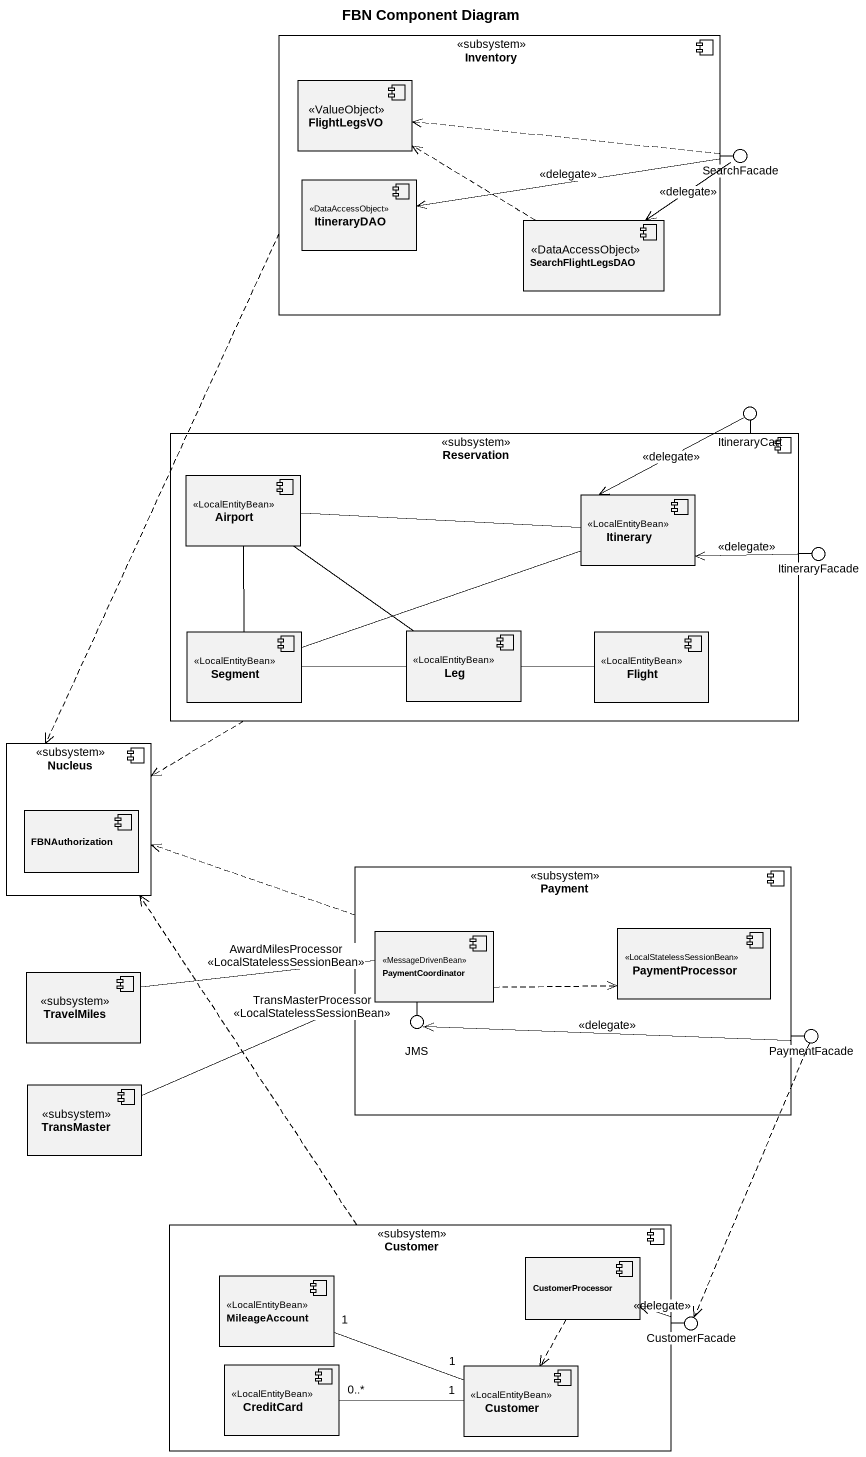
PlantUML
@startuml
title FBN Component Diagram
component Inventory <<subsystem>> {
  component FlightLegsVO <<ValueObject>>
  component ItineraryDAO <<DataAccessObject>>
  component SearchFlightLegsDAO <<DataAccessObject>>
}
() SearchFacade
() ItineraryCart
component Reservation <<subsystem>> {
  component Airport <<LocalEntityBean>>
  component Itinerary <<LocalEntityBean>>
  component Segment <<LocalEntityBean>>
  component Leg <<LocalEntityBean>>
  component Flight <<LocalEntityBean>>
}
() ItineraryFacade
component Nucleus <<subsystem>> {
  component FBNAuthorization
}
component Payment <<subsystem>> {
  component PaymentProcessor <<LocalStatelessSessionBean>>
  component PaymentCoordinator <<MessageDrivenBean>>
}
component TravelMiles <<subsystem>>
() JMS
() PaymentFacade <<SLSB>>
component TransMaster <<subsystem>>
component Customer <<subsystem>> {
  component CustomerProcessor
  component MileageAccount <<LocalEntityBean>>
  component CreditCard <<LocalEntityBean>>
  component "Customer" as Customer_2 <<LocalEntityBean>>
}
() CustomerFacade
Inventory -right- SearchFacade
Reservation -up- ItineraryCart
Reservation -right- ItineraryFacade
PaymentCoordinator -- JMS
Payment -right- PaymentFacade
Customer -right- CustomerFacade
Inventory ..> Nucleus
SearchFacade .left.> FlightLegsVO
SearchFacade -left-> ItineraryDAO : <<delegate>>
SearchFacade --> SearchFlightLegsDAO : <<delegate>>
SearchFlightLegsDAO .left.> FlightLegsVO
ItineraryCart --> Itinerary : <<delegate>>
Reservation .left.> Nucleus
Itinerary -left- Airport
Itinerary -left- Segment
ItineraryFacade -left-> Itinerary : <<delegate>>
Segment -up- Airport
Segment -right- Leg
Leg -up- Airport
Leg -right- Flight
Payment .left.> Nucleus
PaymentCoordinator .right.> PaymentProcessor
PaymentCoordinator -left- TravelMiles : AwardMilesProcessor\n<<LocalStatelessSessionBean>>
PaymentCoordinator -left- TransMaster : TransMasterProcessor\n<<LocalStatelessSessionBean>>
PaymentFacade -left-> JMS : <<delegate>>
PaymentFacade ..> CustomerFacade
Customer .up.> Nucleus
CustomerProcessor ..> Customer_2
CustomerFacade -left-> CustomerProcessor : <<delegate>>
Customer_2 "1" -left- "1" MileageAccount
Customer_2 "1" -left- "0..*" CreditCard
@enduml
